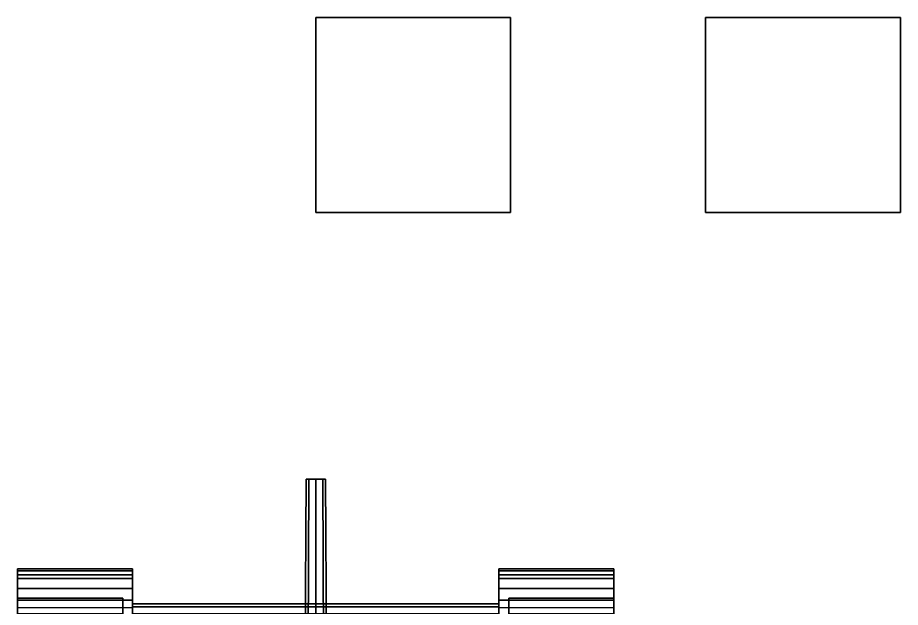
# Model space of a CAD drawing. Header units: millimetres. Extents: x -1.53 to 3, y -3.05 to 6.
# Drawn here: x -1.53 to 3, y 2.973 to 6 of the extents above; entities that cross this region are included whole.
import ezdxf

# ---------------------------------------------------------------- set-up
doc = ezdxf.new("R2010")
doc.units = ezdxf.units.MM
for name, color, linetype in [('gun', 1, 'Continuous'), ('mudguards', 6, 'Continuous'), ('tracks', 3, 'Continuous')]:
    doc.layers.add(name, color=color, linetype=linetype)

msp = doc.modelspace()

# ---------------------------------------------------------------- linework, layer by layer
for points in [[(1, 6, 1), (1, 6), (0, 6), (0, 6, 1)], [(1, 6), (1, 5), (0, 5), (0, 6)], [(0, 6), (0, 5), (0, 5, 1), (0, 6, 1)], [(0, 6, 1), (0, 5, 1), (1, 5, 1), (1, 6, 1)], [(1, 5, 1), (1, 5), (1, 6), (1, 6, 1)], [(3, 6), (3, 5), (2, 5), (2, 6)], [(2, 6), (2, 5), (3, 5), (3, 6)], [(0, 5, 1), (0, 5), (1, 5), (1, 5, 1)], [(0.94, 2.9754, 0.7554), (0.94, 2.99, 0.72), (-0.94, 2.99, 0.72), (-0.94, 2.9754, 0.7554)], [(0.94, 2.99, 0.72), (0.94, 2.9754, 0.6846), (-0.94, 2.9754, 0.6846), (-0.94, 2.99, 0.72)], [(-0.94, 2.9754, 0.7554), (-0.94, 2.99, 0.72), (-0.94, 2.99, 0.72), (-0.94, 2.9754, 0.6846)], [(0.94, 2.9754, 0.6846), (0.94, 2.99, 0.72), (0.94, 2.99, 0.72), (0.94, 2.9754, 0.7554)], [(0.94, 2.94, 0.77), (0.94, 2.9754, 0.7554), (-0.94, 2.9754, 0.7554), (-0.94, 2.94, 0.77)], [(0.94, 2.9754, 0.6846), (0.94, 2.94, 0.67), (-0.94, 2.94, 0.67), (-0.94, 2.9754, 0.6846)], [(-0.94, 2.94, 0.77), (-0.94, 2.9754, 0.7554), (-0.94, 2.9754, 0.6846), (-0.94, 2.94, 0.67)], [(0.94, 2.94, 0.67), (0.94, 2.9754, 0.6846), (0.94, 2.9754, 0.7554), (0.94, 2.94, 0.77)]]:
    msp.add_3dface(points)
at = {"layer": 'gun'}
for points in [[(-0.0354, 3.63, 2.1154), (-0.05, 3.63, 2.08), (-0.06, 1.94, 2.08), (-0.0424, 1.94, 2.1224)], [(-0.05, 3.63, 2.08), (-0.0354, 3.63, 2.0446), (-0.0424, 1.94, 2.0376), (-0.06, 1.94, 2.08)], [(0.0354, 3.63, 2.1154), (-0.05, 3.63, 2.08), (-0.0354, 3.63, 2.1154), (0, 3.63, 2.13)], [(0.05, 3.63, 2.08), (-0.0354, 3.63, 2.0446), (-0.05, 3.63, 2.08), (0.0354, 3.63, 2.1154)], [(0, 3.63, 2.13), (-0.0354, 3.63, 2.1154), (-0.0424, 1.94, 2.1224), (0, 1.94, 2.14)], [(-0.0354, 3.63, 2.0446), (0, 3.63, 2.03), (0, 1.94, 2.02), (-0.0424, 1.94, 2.0376)], [(0.0354, 3.63, 2.0446), (0, 3.63, 2.03), (-0.0354, 3.63, 2.0446), (0.05, 3.63, 2.08)], [(0.0354, 3.63, 2.1154), (0, 3.63, 2.13), (0, 1.94, 2.14), (0.0424, 1.94, 2.1224)], [(0, 3.63, 2.03), (0.0354, 3.63, 2.0446), (0.0424, 1.94, 2.0376), (0, 1.94, 2.02)], [(0.05, 3.63, 2.08), (0.0354, 3.63, 2.1154), (0.0424, 1.94, 2.1224), (0.06, 1.94, 2.08)], [(0.0354, 3.63, 2.0446), (0.05, 3.63, 2.08), (0.06, 1.94, 2.08), (0.0424, 1.94, 2.0376)]]:
    msp.add_3dface(points, dxfattribs=at)
at = {"layer": 'mudguards'}
for points in [[(-0.94, 3.17, 0.76), (-0.94, 3.14, 0.74), (-1.53, 3.14, 0.74), (-1.53, 3.17, 0.76)], [(-1.53, 3.14, 0.74), (-1.53, 3.12, 0.84), (-1.53, 3.16, 0.84), (-1.53, 3.17, 0.76)], [(-1.53, 3.17, 0.76), (-1.53, 3.16, 0.84), (-0.94, 3.16, 0.84), (-0.94, 3.17, 0.76)], [(-1.53, 3.16, 0.84), (-1.53, 3.12, 0.94), (-0.94, 3.12, 0.94), (-0.94, 3.16, 0.84)], [(-1.53, 3.12, 0.84), (-1.53, 3.07, 0.94), (-1.53, 3.12, 0.94), (-1.53, 3.16, 0.84)], [(-0.94, 3.14, 0.74), (-0.94, 3.12, 0.84), (-1.53, 3.12, 0.84), (-1.53, 3.14, 0.74)], [(-0.94, 3.16, 0.84), (-0.94, 3.12, 0.84), (-0.94, 3.14, 0.74), (-0.94, 3.17, 0.76)], [(-0.94, 3.12, 0.94), (-0.94, 3.07, 0.94), (-0.94, 3.12, 0.84), (-0.94, 3.16, 0.84)], [(-0.94, 3.14, 0.74), (-0.94, 2.9754, 0.6846), (-0.94, 2.99, 0.72), (-0.94, 3.12, 0.84)], [(-0.94, 3.12, 0.84), (-0.94, 2.99, 0.72), (-0.94, 2.9754, 0.6846), (-0.94, 3.14, 0.74)], [(0.94, 3.14, 0.74), (0.94, 3.12, 0.84), (0.94, 3.16, 0.84), (0.94, 3.17, 0.76)], [(1.53, 3.17, 0.76), (1.53, 3.14, 0.74), (0.94, 3.14, 0.74), (0.94, 3.17, 0.76)], [(0.94, 3.17, 0.76), (0.94, 3.16, 0.84), (1.53, 3.16, 0.84), (1.53, 3.17, 0.76)], [(0.94, 3.16, 0.84), (0.94, 3.12, 0.94), (1.53, 3.12, 0.94), (1.53, 3.16, 0.84)], [(0.94, 3.12, 0.84), (0.94, 3.07, 0.94), (0.94, 3.12, 0.94), (0.94, 3.16, 0.84)], [(1.53, 3.14, 0.74), (1.53, 3.12, 0.84), (0.94, 3.12, 0.84), (0.94, 3.14, 0.74)], [(0.94, 3.12, 0.84), (0.94, 2.99, 0.72), (0.94, 2.9754, 0.6846), (0.94, 3.14, 0.74)], [(0.94, 3.14, 0.74), (0.94, 2.9754, 0.6846), (0.94, 2.99, 0.72), (0.94, 3.12, 0.84)], [(1.53, 3.16, 0.84), (1.53, 3.12, 0.84), (1.53, 3.14, 0.74), (1.53, 3.17, 0.76)], [(1.53, 3.12, 0.94), (1.53, 3.07, 0.94), (1.53, 3.12, 0.84), (1.53, 3.16, 0.84)], [(-0.94, 3.12, 0.84), (-0.94, 3.07, 0.94), (-1.53, 3.07, 0.94), (-1.53, 3.12, 0.84)], [(-1.53, 3.12, 0.94), (-1.53, 3.01, 1.04), (-0.94, 3.01, 1.04), (-0.94, 3.12, 0.94)], [(-1.53, 3.07, 0.94), (-1.53, 2.97, 1.03), (-1.53, 3.01, 1.04), (-1.53, 3.12, 0.94)], [(-0.94, 3.01, 1.04), (-0.94, 2.97, 1.03), (-0.94, 3.07, 0.94), (-0.94, 3.12, 0.94)], [(-0.94, 3.07, 0.94), (-0.94, 2.9754, 0.7554), (-0.94, 2.99, 0.72), (-0.94, 3.12, 0.84)], [(-0.94, 3.12, 0.84), (-0.94, 2.99, 0.72), (-0.94, 2.9754, 0.7554), (-0.94, 3.07, 0.94)], [(0.94, 3.07, 0.94), (0.94, 2.97, 1.03), (0.94, 3.01, 1.04), (0.94, 3.12, 0.94)], [(0.94, 3.12, 0.94), (0.94, 3.01, 1.04), (1.53, 3.01, 1.04), (1.53, 3.12, 0.94)], [(1.53, 3.12, 0.84), (1.53, 3.07, 0.94), (0.94, 3.07, 0.94), (0.94, 3.12, 0.84)], [(0.94, 3.12, 0.84), (0.94, 2.99, 0.72), (0.94, 2.9754, 0.7554), (0.94, 3.07, 0.94)], [(0.94, 3.07, 0.94), (0.94, 2.9754, 0.7554), (0.94, 2.99, 0.72), (0.94, 3.12, 0.84)], [(1.53, 3.01, 1.04), (1.53, 2.97, 1.03), (1.53, 3.07, 0.94), (1.53, 3.12, 0.94)], [(-0.94, 3.07, 0.94), (-0.94, 2.97, 1.03), (-1.53, 2.97, 1.03), (-1.53, 3.07, 0.94)], [(-0.94, 3.07, 0.94), (-0.94, 2.9754, 0.7554), (-0.94, 2.94, 0.77), (-0.94, 2.97, 1.03)], [(-0.94, 2.97, 1.03), (-0.94, 2.94, 0.77), (-0.94, 2.9754, 0.7554), (-0.94, 3.07, 0.94)], [(1.53, 3.07, 0.94), (1.53, 2.97, 1.03), (0.94, 2.97, 1.03), (0.94, 3.07, 0.94)], [(0.94, 2.97, 1.03), (0.94, 2.94, 0.77), (0.94, 2.9754, 0.7554), (0.94, 3.07, 0.94)], [(0.94, 3.07, 0.94), (0.94, 2.9754, 0.7554), (0.94, 2.94, 0.77), (0.94, 2.97, 1.03)], [(-1.53, 2.97, 1.03), (-1.53, 2.86, 1.08), (-1.53, 2.88, 1.1), (-1.53, 3.01, 1.04)], [(-1.53, 3.01, 1.04), (-1.53, 2.88, 1.1), (-0.94, 2.88, 1.1), (-0.94, 3.01, 1.04)], [(-0.94, 2.88, 1.1), (-0.94, 2.86, 1.08), (-0.94, 2.97, 1.03), (-0.94, 3.01, 1.04)], [(0.94, 2.97, 1.03), (0.94, 2.86, 1.08), (0.94, 2.88, 1.1), (0.94, 3.01, 1.04)], [(0.94, 3.01, 1.04), (0.94, 2.88, 1.1), (1.53, 2.88, 1.1), (1.53, 3.01, 1.04)], [(1.53, 2.88, 1.1), (1.53, 2.86, 1.08), (1.53, 2.97, 1.03), (1.53, 3.01, 1.04)]]:
    msp.add_3dface(points, dxfattribs=at)
at = {"layer": 'tracks'}
for points in [[(-0.99, 3.02, 0.65), (-0.99, 2.94, 0.45), (-1.53, 2.94, 0.45), (-1.53, 3.02, 0.65)], [(-1.53, 3.02, 0.65), (-1.53, 2.94, 0.45), (-1.53, 2.89, 0.47), (-1.53, 2.96, 0.65)], [(-1.53, 2.94, 0.84), (-1.53, 3.02, 0.65), (-1.53, 2.96, 0.65), (-1.53, 2.9, 0.81)], [(-0.99, 2.94, 0.84), (-0.99, 3.02, 0.65), (-1.53, 3.02, 0.65), (-1.53, 2.94, 0.84)], [(-0.99, 2.89, 0.47), (-0.99, 2.94, 0.45), (-0.99, 3.02, 0.65), (-0.99, 2.96, 0.65)], [(-0.99, 2.96, 0.65), (-0.99, 3.02, 0.65), (-0.99, 2.94, 0.84), (-0.99, 2.9, 0.81)], [(1.53, 2.94, 0.84), (1.53, 3.02, 0.65), (0.99, 3.02, 0.65), (0.99, 2.94, 0.84)], [(0.99, 2.94, 0.84), (0.99, 3.02, 0.65), (0.99, 2.96, 0.65), (0.99, 2.9, 0.81)], [(0.99, 3.02, 0.65), (0.99, 2.94, 0.45), (0.99, 2.89, 0.47), (0.99, 2.96, 0.65)], [(1.53, 3.02, 0.65), (1.53, 2.94, 0.45), (0.99, 2.94, 0.45), (0.99, 3.02, 0.65)], [(1.53, 2.96, 0.65), (1.53, 3.02, 0.65), (1.53, 2.94, 0.84), (1.53, 2.9, 0.81)], [(1.53, 2.89, 0.47), (1.53, 2.94, 0.45), (1.53, 3.02, 0.65), (1.53, 2.96, 0.65)]]:
    msp.add_3dface(points, dxfattribs=at)

doc.saveas('drawing.dxf')
